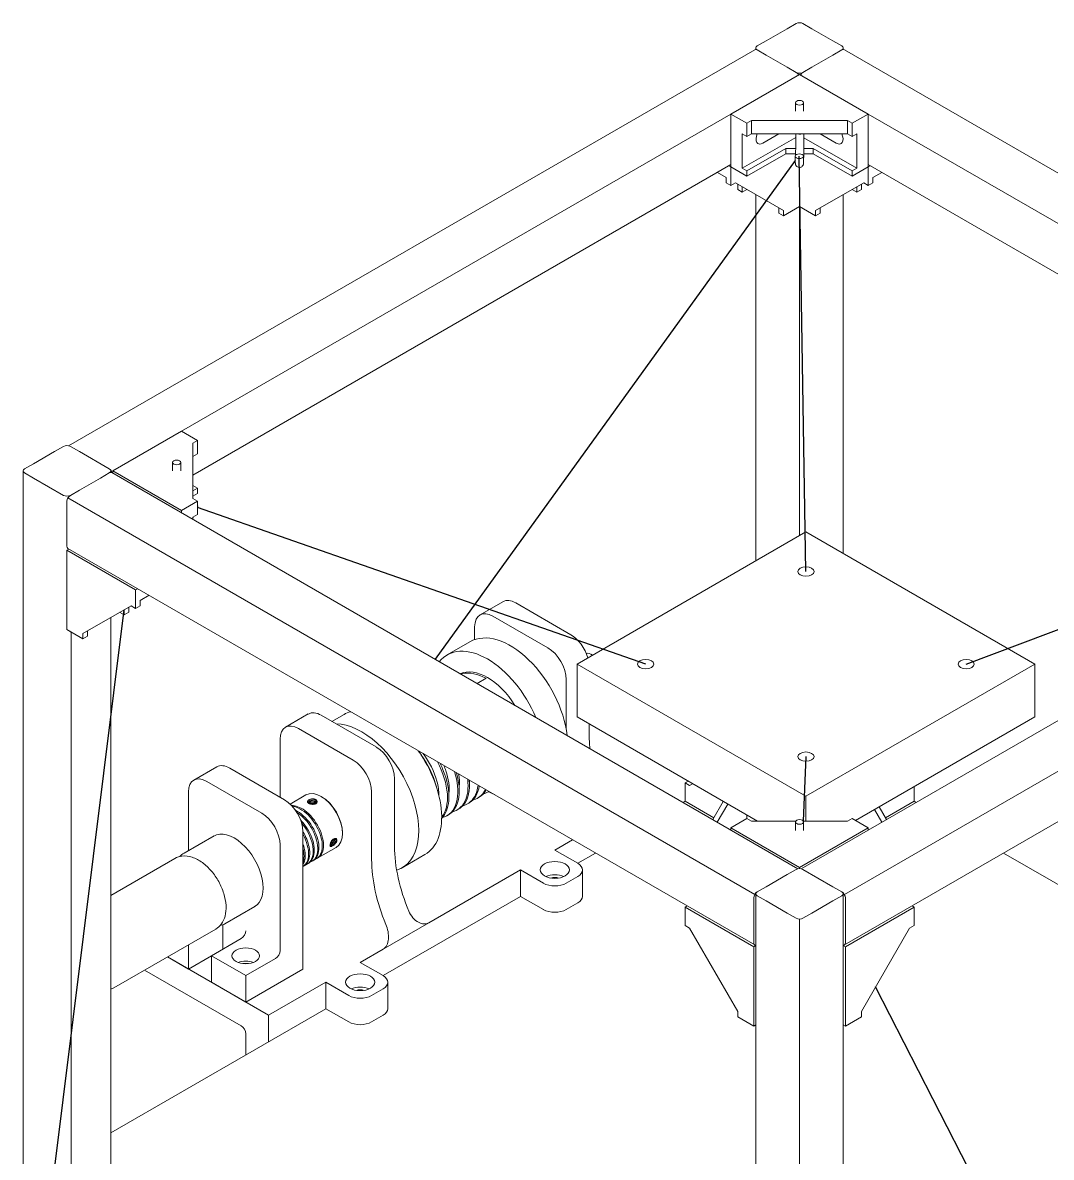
# Model space of a CAD drawing. Header units: inches. Extents: x 10.5 to 77.3, y 13 to 81.5.
# Drawn here: x 15.53 to 53.05, y 40.08 to 81.48 of the extents above; entities that cross this region are included whole.
import ezdxf

# ---------------------------------------------------------------- set-up
doc = ezdxf.new("R2010")
doc.units = ezdxf.units.IN
doc.header["$LTSCALE"] = 2
doc.header["$MEASUREMENT"] = 0
doc.layers.add('Cables', color=7, linetype='Continuous', lineweight=30)
doc.layers.add('Visible (ANSI)', color=7, linetype='Continuous', lineweight=5)

msp = doc.modelspace()

# ---------------------------------------------------------------- linework, layer by layer
at = {"layer": 'Cables'}
for p, q in [((44.098, 61.45), (43.857, 76.604)), ((43.71, 76.454), (30.568, 58.251)), ((38.252, 58.074), (21.908, 63.785)), ((49.944, 58.074), (65.997, 64.111)), ((15.885, 33.262), (19.228, 60.061)), ((44.098, 54.699), (44.003, 52.346)), ((57.278, 25.541), (46.639, 46.301))]:
    msp.add_line(p, q, dxfattribs=at)
at = {"layer": 'Visible (ANSI)'}
for p, q in [((42.648, 80.815), (43.413, 81.257)), ((43.74, 81.446), (43.413, 81.257)), ((44.318, 81.257), (43.99, 81.446)), ((44.318, 81.257), (45.083, 80.815)), ((42.648, 80.815), (42.32, 80.626)), ((45.41, 80.626), (45.083, 80.815)), ((42.232, 80.49), (17.202, 66.039)), ((42.268, 80.554), (42.268, 80.498)), ((42.32, 80.481), (42.648, 80.292)), ((42.32, 80.481), (42.648, 80.292)), ((45.083, 80.292), (45.41, 80.481)), ((45.083, 80.292), (45.41, 80.481)), ((45.462, 80.554), (45.462, 80.498)), ((45.499, 80.49), (70.528, 66.039)), ((43.413, 79.851), (42.648, 80.292)), ((45.083, 80.292), (44.318, 79.851)), ((43.865, 79.589), (41.36, 78.143)), ((43.413, 79.851), (43.74, 79.662)), ((43.413, 79.851), (43.74, 79.662)), ((43.865, 79.589), (46.371, 78.143)), ((43.99, 79.662), (44.318, 79.851)), ((43.99, 79.662), (44.318, 79.851)), ((43.718, 78.553), (43.718, 78.243)), ((44.013, 78.553), (44.013, 78.243)), ((21.316, 66.57), (41.36, 78.143)), ((41.36, 78.143), (41.36, 76.214)), ((41.36, 78.143), (41.944, 77.805)), ((41.944, 77.805), (42.111, 77.902)), ((42.111, 77.902), (42.111, 77.42)), ((42.111, 77.902), (45.619, 77.902)), ((45.619, 77.902), (45.619, 77.42)), ((45.619, 77.902), (45.786, 77.805)), ((46.371, 78.143), (45.786, 77.805)), ((46.371, 76.214), (46.371, 78.143)), ((46.371, 78.143), (66.415, 66.57)), ((41.777, 77.42), (41.777, 76.166)), ((41.944, 77.323), (41.777, 77.42)), ((41.944, 77.805), (41.944, 77.323)), ((42.111, 77.42), (41.944, 77.323)), ((45.619, 77.42), (42.111, 77.42)), ((43.114, 77.42), (42.529, 77.082)), ((45.201, 77.082), (44.617, 77.42)), ((45.786, 77.323), (45.619, 77.42)), ((45.786, 77.805), (45.786, 77.323)), ((45.953, 77.42), (45.786, 77.323)), ((45.953, 77.42), (45.953, 76.166)), ((41.777, 76.166), (43.726, 77.291)), ((44.021, 77.281), (45.953, 76.166)), ((41.944, 76.069), (43.364, 76.889)), ((43.364, 76.696), (41.944, 75.877)), ((43.364, 76.889), (43.724, 76.889)), ((43.364, 76.696), (43.364, 76.889)), ((43.722, 76.696), (43.364, 76.696)), ((44.366, 76.696), (44.017, 76.696)), ((44.019, 76.889), (44.366, 76.889)), ((44.366, 76.696), (44.366, 76.889)), ((44.366, 76.889), (45.786, 76.069)), ((45.786, 75.877), (44.366, 76.696)), ((41.36, 76.299), (21.733, 64.968)), ((41.36, 76.214), (41.286, 76.257)), ((41.36, 76.214), (41.36, 75.539)), ((41.36, 76.214), (41.944, 75.877)), ((41.777, 76.166), (41.944, 76.069)), ((43.865, 76.194), (43.865, 74.768)), ((43.865, 74.768), (43.865, 76.194)), ((46.371, 76.214), (45.786, 75.877)), ((45.786, 76.069), (45.953, 76.166)), ((46.371, 76.299), (65.997, 64.968)), ((46.444, 76.257), (46.371, 76.214)), ((46.371, 76.214), (46.371, 75.539)), ((40.869, 76.015), (41.193, 75.828)), ((41.193, 75.636), (41.193, 75.828)), ((41.944, 75.877), (41.944, 76.069)), ((45.786, 75.877), (45.786, 76.069)), ((46.862, 76.015), (46.538, 75.828)), ((46.538, 75.828), (46.538, 75.636)), ((41.36, 75.539), (41.193, 75.636)), ((41.36, 75.539), (41.527, 75.636)), ((41.527, 75.636), (43.281, 74.623)), ((41.61, 75.394), (41.61, 75.587)), ((41.61, 75.394), (41.777, 75.298)), ((41.777, 75.491), (41.777, 75.298)), ((41.777, 75.298), (41.944, 75.394)), ((44.45, 74.623), (46.204, 75.636)), ((45.786, 75.394), (45.953, 75.298)), ((45.953, 75.298), (45.953, 75.491)), ((46.12, 75.394), (45.953, 75.298)), ((46.12, 75.587), (46.12, 75.394)), ((46.204, 75.636), (46.371, 75.539)), ((46.371, 75.539), (46.538, 75.636)), ((42.268, 75.207), (42.268, 61.84)), ((45.462, 75.207), (45.462, 62.109)), ((43.114, 74.527), (43.114, 74.719)), ((43.281, 74.43), (43.114, 74.527)), ((43.865, 74.768), (43.281, 74.43)), ((43.281, 74.623), (43.281, 74.43)), ((43.865, 74.768), (44.45, 74.43)), ((43.865, 74.768), (43.865, 62.762)), ((44.45, 74.43), (44.45, 74.623)), ((44.45, 74.43), (44.617, 74.527)), ((44.617, 74.719), (44.617, 74.527)), ((18.81, 65.124), (21.316, 66.57)), ((21.316, 66.57), (21.9, 66.233)), ((21.733, 66.137), (21.9, 66.233)), ((21.9, 66.233), (21.9, 65.751)), ((15.922, 65.385), (16.687, 65.827)), ((17.015, 66.016), (16.687, 65.827)), ((17.593, 65.827), (17.265, 66.016)), ((17.593, 65.827), (17.265, 66.016)), ((18.685, 65.196), (17.593, 65.827)), ((21.733, 64.111), (21.733, 66.137)), ((20.995, 65.434), (20.995, 65.124)), ((21.29, 65.434), (21.29, 65.124)), ((21.9, 65.751), (21.733, 65.654)), ((15.543, 65.124), (15.543, 39.044)), ((15.922, 65.385), (15.595, 65.196)), ((15.595, 65.052), (15.922, 64.863)), ((18.358, 64.863), (18.685, 65.052)), ((18.358, 64.863), (18.685, 65.052)), ((18.737, 65.124), (18.737, 65.069)), ((18.774, 65.06), (43.803, 50.61)), ((18.81, 65.039), (18.81, 65.124)), ((18.81, 65.124), (21.316, 63.677)), ((68.957, 65.06), (43.927, 50.61)), ((15.922, 64.863), (17.015, 64.232)), ((17.593, 64.421), (18.358, 64.863)), ((21.9, 64.497), (21.733, 64.594)), ((17.265, 64.232), (17.593, 64.421)), ((17.265, 64.232), (17.593, 64.421)), ((21.733, 64.401), (21.9, 64.497)), ((21.9, 64.304), (21.733, 64.208)), ((21.9, 64.304), (21.9, 64.497)), ((17.14, 63.637), (17.14, 64.015)), ((42.232, 49.673), (17.177, 64.138)), ((21.316, 63.677), (21.9, 64.015)), ((21.9, 64.015), (21.733, 64.111)), ((21.9, 64.015), (21.9, 63.533)), ((70.554, 64.138), (45.499, 49.673)), ((17.14, 63.637), (17.14, 62.754)), ((21.316, 63.677), (21.316, 63.593)), ((21.9, 63.533), (21.733, 63.436)), ((21.733, 63.436), (21.733, 63.352)), ((17.14, 62.375), (17.14, 62.754)), ((44.098, 62.896), (35.747, 58.074)), ((44.098, 62.896), (52.45, 58.074)), ((17.213, 62.273), (17.14, 62.231)), ((17.14, 62.231), (19.645, 60.784)), ((17.14, 62.231), (17.14, 59.338)), ((17.177, 62.294), (42.232, 47.829)), ((70.554, 62.294), (45.499, 47.829)), ((19.719, 60.827), (19.645, 60.784)), ((19.645, 60.784), (19.645, 60.109)), ((19.812, 60.399), (20.136, 60.586)), ((17.725, 59.193), (19.478, 60.206)), ((19.228, 59.868), (19.228, 60.061)), ((19.395, 60.157), (19.395, 59.965)), ((19.478, 60.206), (19.645, 60.109)), ((19.645, 60.109), (19.812, 60.206)), ((19.812, 60.399), (19.812, 60.206)), ((33.044, 60.353), (32.209, 59.871)), ((35.521, 59.149), (33.517, 60.306)), ((18.737, 59.778), (18.737, 39.044)), ((19.061, 59.965), (19.228, 59.868)), ((19.395, 59.965), (19.228, 59.868)), ((32.681, 59.824), (34.686, 58.667)), ((17.14, 59.338), (17.725, 59)), ((17.14, 59.338), (17.299, 59.246)), ((17.299, 59.246), (17.299, 37.258)), ((17.892, 59.29), (17.892, 59.097)), ((32.013, 59.439), (32.013, 58.97)), ((17.725, 59), (17.725, 59.193)), ((17.725, 59), (17.892, 59.097)), ((31.84, 58.891), (31.005, 58.409)), ((35.747, 58.074), (35.747, 56.146)), ((44.098, 53.252), (35.747, 58.074)), ((52.45, 58.074), (44.098, 53.252)), ((52.45, 58.074), (52.45, 56.146)), ((32.429, 57.557), (32.106, 57.37)), ((35.354, 55.685), (35.354, 57.51)), ((25.945, 56.255), (25.11, 55.772)), ((28.422, 55.051), (26.418, 56.208)), ((27.247, 56.239), (26.806, 55.984)), ((35.747, 56.146), (42.327, 52.346)), ((36.189, 55.89), (36.189, 55.529)), ((45.911, 52.37), (52.45, 56.146)), ((25.583, 55.726), (27.587, 54.568)), ((24.914, 55.34), (24.914, 53.218)), ((22.605, 54.326), (21.769, 53.844)), ((25.081, 53.122), (23.077, 54.279)), ((29.09, 53.893), (29.09, 51.43)), ((21.574, 53.411), (21.574, 51.271)), ((24.246, 52.64), (22.242, 53.797)), ((28.255, 50.948), (28.255, 53.411)), ((32.535, 53.427), (32.506, 53.411)), ((39.689, 53.744), (39.797, 53.807)), ((39.856, 53.648), (39.689, 53.744)), ((39.689, 53.069), (39.689, 53.744)), ((39.964, 53.71), (39.856, 53.648)), ((48.041, 53.069), (48.041, 53.6)), ((25.282, 52.97), (25.858, 53.303)), ((26.427, 53.238), (26.41, 53.248)), ((31.806, 53.007), (31.754, 52.977)), ((32.182, 53.224), (32.13, 53.194)), ((39.689, 53.069), (39.616, 53.027)), ((40.733, 52.467), (39.689, 53.069)), ((40.697, 52.403), (41.08, 53.066)), ((44.098, 52.346), (44.098, 53.252)), ((46.997, 52.467), (48.041, 53.069)), ((48.114, 53.027), (48.041, 53.069)), ((31.055, 52.573), (31.003, 52.543)), ((31.431, 52.79), (31.378, 52.76)), ((41.247, 52.97), (40.864, 52.307)), ((46.867, 52.307), (46.6, 52.768)), ((46.767, 52.865), (47.034, 52.403)), ((41.36, 52.105), (41.944, 52.443)), ((41.944, 52.567), (41.944, 52.443)), ((42.111, 52.346), (41.944, 52.443)), ((43.727, 52.346), (42.111, 52.346)), ((43.718, 52.316), (43.718, 52.005)), ((45.619, 52.346), (44.003, 52.346)), ((44.013, 52.316), (44.013, 52.005)), ((45.786, 52.443), (45.619, 52.346)), ((46.371, 52.105), (45.786, 52.443)), ((22.506, 51.809), (21.415, 51.179)), ((25.75, 46.95), (25.75, 51.965)), ((27.191, 51.915), (27.191, 51.895)), ((41.36, 52.02), (41.36, 52.105)), ((43.865, 50.658), (41.36, 52.105)), ((43.865, 50.658), (46.371, 52.105)), ((46.371, 52.105), (46.371, 52.02)), ((24.914, 47.625), (24.914, 51.482)), ((26.29, 51.002), (26.963, 51.39)), ((34.936, 51.29), (35.587, 51.665)), ((21.081, 50.986), (18.737, 49.633)), ((26.123, 50.905), (26.249, 50.978)), ((30.2, 51.124), (29.365, 50.642)), ((35.772, 50.807), (34.936, 51.29)), ((36.422, 51.183), (35.772, 50.807)), ((59.156, 46.652), (51.308, 51.183)), ((25.789, 50.712), (25.914, 50.785)), ((25.956, 50.809), (26.081, 50.881)), ((30.343, 48.638), (33.684, 50.566)), ((33.684, 50.566), (34.519, 50.084)), ((33.684, 49.602), (33.684, 50.566)), ((35.945, 50.566), (35.945, 49.602)), ((43.74, 50.586), (43.413, 50.397)), ((43.74, 50.586), (43.413, 50.397)), ((43.865, 50.616), (43.865, 50.658)), ((44.318, 50.397), (43.99, 50.586)), ((45.083, 49.955), (43.99, 50.586)), ((35.354, 50.084), (35.772, 50.325)), ((42.648, 49.955), (43.413, 50.397)), ((42.268, 49.694), (42.268, 20.721)), ((42.648, 49.955), (42.32, 49.766)), ((42.648, 49.955), (42.32, 49.766)), ((45.41, 49.766), (45.083, 49.955)), ((45.41, 49.766), (45.083, 49.955)), ((45.462, 49.694), (45.462, 20.721)), ((33.684, 49.602), (28.673, 46.709)), ((34.519, 49.12), (33.684, 49.602)), ((35.772, 49.361), (35.354, 49.12)), ((42.195, 49.549), (42.195, 48.288)), ((42.32, 49.622), (42.648, 49.433)), ((42.648, 49.433), (43.413, 48.991)), ((44.318, 48.991), (45.083, 49.433)), ((45.083, 49.433), (45.41, 49.622)), ((45.536, 48.288), (45.536, 49.549)), ((23.993, 49.234), (22.902, 48.604)), ((39.689, 49.212), (39.763, 49.254)), ((39.689, 49.212), (39.689, 48.537)), ((42.195, 47.765), (39.689, 49.212)), ((43.413, 48.991), (43.74, 48.802)), ((43.99, 48.802), (44.318, 48.991)), ((45.536, 47.765), (48.041, 49.212)), ((47.968, 49.254), (48.041, 49.212)), ((48.041, 49.212), (48.041, 48.537)), ((22.827, 48.566), (22.827, 47.673)), ((28.673, 47.673), (30.343, 48.638)), ((39.689, 48.537), (39.856, 48.44)), ((39.856, 48.44), (41.61, 45.403)), ((43.865, 19.799), (43.865, 48.772)), ((46.12, 45.403), (47.874, 48.44)), ((47.874, 48.44), (48.041, 48.537)), ((22.568, 48.411), (18.851, 46.265)), ((23.495, 48.059), (22.409, 47.432)), ((42.195, 48.288), (42.195, 47.91)), ((45.536, 47.91), (45.536, 48.288)), ((21.574, 46.95), (21.574, 47.837)), ((27.838, 47.191), (28.673, 47.673)), ((42.268, 47.808), (42.195, 47.765)), ((42.195, 47.765), (42.195, 44.872)), ((45.462, 47.808), (45.536, 47.765)), ((45.536, 47.765), (45.536, 44.872)), ((20.806, 47.393), (24.497, 45.262)), ((20.806, 47.393), (21.574, 46.95)), ((22.409, 47.432), (21.574, 46.95)), ((23.662, 46.709), (22.409, 47.432)), ((22.409, 47.432), (22.409, 46.468)), ((24.747, 47.336), (23.662, 46.709)), ((28.673, 46.709), (27.838, 47.191)), ((19.971, 46.911), (23.495, 44.877)), ((25.75, 46.95), (23.662, 45.745)), ((22.409, 46.468), (23.662, 45.745)), ((23.662, 45.745), (23.662, 46.709)), ((24.497, 45.262), (26.585, 46.468)), ((26.585, 46.468), (27.42, 45.986)), ((26.585, 45.503), (26.585, 46.468)), ((28.846, 46.468), (28.846, 45.503)), ((28.255, 45.986), (28.673, 46.227)), ((26.585, 45.503), (18.737, 40.972)), ((24.497, 44.298), (24.497, 45.262)), ((27.42, 45.021), (26.585, 45.503)), ((28.673, 45.262), (28.255, 45.021)), ((41.61, 45.403), (41.61, 45.21)), ((42.195, 44.872), (41.61, 45.21)), ((45.536, 44.872), (46.12, 45.21)), ((46.12, 45.21), (46.12, 45.403)), ((42.268, 44.915), (42.195, 44.872)), ((45.536, 44.872), (45.462, 44.915)), ((23.662, 44.587), (23.662, 43.816))]:
    msp.add_line(p, q, dxfattribs=at)
for centre, major_axis, ratio, start_param, end_param in [((43.865, 81.374), (0.177, 0), 0.57735, 0.785398, 2.356194), ((42.32, 80.337), (-0.089, 0.153), 0.57735, 5.497787, 6.283185), ((42.445, 80.554), (-0.177, 0), 0.57735, 5.497787, 7.068583), ((45.285, 80.554), (0.177, 0), 0.57735, 5.497787, 7.068583), ((45.41, 80.337), (0.089, 0.153), 0.57735, 0, 0.785398), ((43.865, 79.734), (-0.177, 0), 0.57735, 0.785398, 2.356194), ((43.74, 79.517), (-0.089, 0.153), 0.57735, 4.712389, 5.497787), ((43.99, 79.517), (-0.089, -0.153), 0.57735, 3.926991, 4.712389), ((42.529, 77.371), (-0.177, -0.307), 0.57735, 4.884511, 7.068583), ((45.201, 77.371), (0.177, -0.307), 0.57735, 5.497787, 7.68186), ((17.14, 65.944), (0.177, 0), 0.57735, 0.785398, 2.356194), ((15.72, 65.124), (-0.177, 0), 0.57735, 5.497787, 7.068583), ((18.56, 65.124), (0.177, 0), 0.57735, 5.497787, 7.068583), ((18.685, 65.052), (0.089, -0.153), 0.57735, 1.212477, 2.356194), ((18.685, 64.907), (0.089, 0.153), 0.57735, 0, 0.785398), ((17.14, 64.304), (-0.177, 0), 0.57735, 0.785398, 2.356194), ((17.265, 64.087), (-0.089, -0.153), 0.57735, 3.926991, 5.497787), ((21.763, 63.838), (0.148, 0), 0.57735, 5.911609, 6.654762), ((17.265, 62.448), (-0.089, -0.153), 0.57735, 5.497787, 6.283185), ((32.681, 59.053), (-0.472, 0.818), 0.57735, 5.497787, 7.068583), ((33.517, 59.535), (-0.472, 0.818), 0.57735, 5.497787, 6.283185), ((33.317, 56.334), (-1.476, 2.557), 0.57735, 4.064403, 6.283185), ((35.521, 58.378), (-0.472, 0.818), 0.57735, 4.303749, 5.497787), ((32.482, 55.851), (-1.476, 2.557), 0.57735, 4.493845, 6.50173), ((34.686, 57.896), (0.472, -0.818), 0.57735, 0.785398, 2.356194), ((36.274, 58.041), (-0.236, 0.409), 0.57735, 5.380483, 6.102765), ((32.482, 55.851), (-1.063, 1.841), 0.57735, 4.768735, 6.226839), ((26.418, 55.436), (-0.472, 0.818), 0.57735, 5.497787, 6.283185), ((28.723, 53.682), (-1.476, 2.557), 0.57735, 6.129063, 6.283185), ((25.583, 54.954), (-0.472, 0.818), 0.57735, 5.497787, 7.068583), ((27.888, 53.199), (1.476, -2.557), 0.57735, 6.157811, 9.100131), ((39.53, 53.6), (-2.362, 4.091), 0.57735, 0.785398, 0.921467), ((28.422, 54.279), (-0.472, 0.818), 0.57735, 3.926991, 5.497787), ((28.723, 53.682), (1.476, -2.557), 0.57735, 0, 1.724918), ((23.077, 53.508), (-0.472, 0.818), 0.57735, 5.497787, 6.283185), ((27.587, 53.797), (0.472, -0.818), 0.57735, 0.785398, 2.356194), ((22.242, 53.025), (-0.472, 0.818), 0.57735, 5.497787, 7.068583), ((26.41, 52.346), (-0.552, 0.956), 0.57735, 3.141593, 6.283185), ((32.482, 55.851), (1.476, -2.557), 0.57735, 5.516191, 5.618483), ((25.081, 52.35), (-0.472, 0.818), 0.57735, 3.926991, 5.497787), ((26.093, 53.05), (0.177, 0), 0.57735, 0.039981, 3.096772), ((26.093, 53.05), (0.133, 0), 0.57735, 5.446564, 5.552726), ((26.427, 52.356), (-0.54, 0.936), 0.57735, 3.926991, 5.497787), ((24.246, 51.868), (0.472, -0.818), 0.57735, 0.785398, 2.356194), ((23.244, 50.518), (-0.744, 1.288), 0.57735, 3.133959, 6.290819), ((26.85, 51.572), (-0.109, -0.14), 0.468323, 0.066946, 3.084001), ((26.85, 51.572), (0.082, 0.105), 0.468323, 5.519844, 5.626006), ((32.431, 49.501), (-2.362, 4.091), 0.57735, 0.785398, 1.351609), ((31.596, 49.019), (2.362, -4.091), 0.57735, 3.926991, 4.493201), ((35.354, 50.566), (0.591, 0), 0.57735, 5.497787, 7.068583), ((43.865, 50.514), (0.177, 0), 0.57735, 0.785398, 2.356194), ((34.936, 50.084), (0.531, 0), 0.57735, 0.903785, 2.237807), ((34.936, 50.084), (-0.354, 0), 0.57735, 4.29302, 5.131757), ((34.936, 50.325), (-0.591, 0), 0.57735, 0.785398, 2.356194), ((42.32, 49.622), (0.089, 0.153), 0.57735, 0.785398, 2.356194), ((42.445, 49.694), (-0.177, 0), 0.57735, 5.497787, 7.068583), ((45.285, 49.694), (0.177, 0), 0.57735, 5.497787, 7.068583), ((45.41, 49.622), (0.089, -0.153), 0.57735, 0.785398, 2.356194), ((35.354, 49.602), (0.591, 0), 0.57735, 5.497787, 6.283185), ((34.936, 49.361), (0.591, 0), 0.57735, 3.926991, 5.497787), ((43.865, 48.874), (-0.177, 0), 0.57735, 0.785398, 2.356194), ((23.495, 48.252), (-0.118, -0.205), 0.57735, 0.785398, 2.356194), ((24.747, 47.529), (0.118, 0.205), 0.57735, 3.926991, 5.497787), ((42.32, 47.982), (-0.089, -0.153), 0.57735, 5.497787, 6.641505), ((45.41, 47.982), (0.089, -0.153), 0.57735, 5.924866, 7.068583), ((23.662, 46.95), (0.502, 0), 0.57735, 0.982505, 2.159087), ((23.662, 46.95), (0.354, 0), 0.57735, 1.305086, 1.836507), ((28.255, 46.468), (0.591, 0), 0.57735, 5.497787, 7.068583), ((27.838, 46.227), (-0.591, 0), 0.57735, 0.785398, 2.356194), ((27.838, 45.986), (0.531, 0), 0.57735, 0.903785, 2.237807), ((27.838, 45.986), (-0.354, 0), 0.57735, 4.29302, 5.131757), ((28.255, 45.503), (0.591, 0), 0.57735, 5.497787, 6.283185), ((23.495, 44.684), (-0.118, 0.205), 0.57735, 3.926991, 5.497787), ((27.838, 45.262), (0.591, 0), 0.57735, 3.926991, 5.497787)]:
    msp.add_ellipse(centre, major_axis=major_axis, ratio=ratio, start_param=start_param, end_param=end_param, dxfattribs=at)
for centre, major_axis in [((43.865, 78.553), (-0.148, 0)), ((43.857, 76.604), (0.148, 0)), ((21.143, 65.434), (-0.148, 0)), ((44.098, 61.45), (-0.295, 0)), ((38.252, 58.074), (-0.295, 0)), ((49.944, 58.074), (-0.295, 0)), ((44.098, 54.699), (-0.295, 0)), ((43.865, 52.316), (0.148, 0)), ((34.936, 50.566), (-0.531, 0)), ((23.662, 47.432), (-0.502, 0)), ((27.838, 46.468), (-0.531, 0))]:
    msp.add_ellipse(centre, major_axis=major_axis, ratio=0.57735, dxfattribs=at)
for points, knots in [([(44.021, 77.42), (44.021, 77.401), (44.021, 77.381), (44.021, 77.308), (44.021, 77.249), (44.021, 77.125), (44.02, 77.058), (44.019, 76.926), (44.019, 76.858), (44.017, 76.73), (44.017, 76.669), (44.015, 76.559), (44.014, 76.509), (44.012, 76.427), (44.011, 76.394), (44.01, 76.358), (44.009, 76.349), (44.009, 76.337), (44.008, 76.334), (44.008, 76.326), (44.007, 76.323), (44.006, 76.314), (44.005, 76.31), (44.003, 76.301), (44.001, 76.296), (43.997, 76.286), (43.995, 76.281), (43.988, 76.268), (43.983, 76.259), (43.969, 76.24), (43.958, 76.231), (43.935, 76.213), (43.921, 76.206), (43.891, 76.197), (43.875, 76.194), (43.844, 76.194), (43.828, 76.197), (43.798, 76.207), (43.784, 76.215), (43.759, 76.234), (43.748, 76.245), (43.735, 76.264), (43.731, 76.271), (43.725, 76.283), (43.722, 76.29), (43.719, 76.3), (43.718, 76.304), (43.715, 76.313), (43.715, 76.317), (43.714, 76.323), (43.713, 76.326), (43.713, 76.332), (43.712, 76.334), (43.712, 76.344), (43.711, 76.351), (43.71, 76.384), (43.71, 76.424), (43.709, 76.513), (43.709, 76.556), (43.709, 76.604)], [0.818671, 0.818671, 0.818671, 0.818671, 0.887904, 0.887904, 1.058448, 1.058448, 1.227114, 1.227114, 1.395343, 1.395343, 1.563531, 1.563531, 1.732008, 1.732008, 1.901624, 1.901624, 1.989606, 1.989606, 2.022544, 2.022544, 2.047381, 2.047381, 2.062308, 2.062308, 2.077017, 2.077017, 2.091623, 2.091623, 2.116895, 2.116895, 2.152027, 2.152027, 2.191464, 2.191464, 2.231369, 2.231369, 2.271299, 2.271299, 2.311228, 2.311228, 2.351122, 2.351122, 2.370468, 2.370468, 2.387934, 2.387934, 2.400226, 2.400226, 2.416344, 2.416344, 2.430965, 2.430965, 2.455335, 2.455335, 2.525434, 2.525434, 2.739237, 2.739237, 2.886712, 2.886712, 2.886712, 2.886712]), ([(43.721, 76.637), (43.721, 76.664), (43.722, 76.692), (43.723, 76.78), (43.723, 76.845), (43.725, 76.975), (43.725, 77.042), (43.726, 77.17), (43.726, 77.232), (43.726, 77.336), (43.726, 77.381), (43.726, 77.42)], [1.3236108, 1.3236108, 1.3236108, 1.3236108, 1.402539, 1.402539, 1.5683746, 1.5683746, 1.7346935, 1.7346935, 1.9010862, 1.9010862, 2.0465738, 2.0465738, 2.0465738, 2.0465738]), ([(43.925, 77.42), (43.92, 77.417), (43.914, 77.415), (43.894, 77.409), (43.878, 77.407), (43.847, 77.408), (43.831, 77.412), (43.814, 77.418), (43.812, 77.419), (43.81, 77.42)], [0.18471424, 0.18471424, 0.18471424, 0.18471424, 0.19899685, 0.19899685, 0.23886225, 0.23886225, 0.27873281, 0.27873281, 0.28470316, 0.28470316, 0.28470316, 0.28470316]), ([(44.004, 76.604), (44.004, 76.55), (44.005, 76.501), (44.005, 76.425), (44.006, 76.395), (44.006, 76.367), (44.007, 76.361), (44.007, 76.359), (44.007, 76.358), (44.007, 76.358)], [0, 0, 0, 0, 0.1686263, 0.1686263, 0.3333487, 0.3333487, 0.4107886, 0.4107886, 0.4247655, 0.4247655, 0.4247655, 0.4247655]), ([(31.501, 57.712), (31.524, 57.719), (31.547, 57.724), (31.571, 57.729), (31.825, 57.779), (32.127, 57.718), (32.429, 57.557)], [55.9148496, 55.9148496, 55.9148496, 55.9148496, 55.968428, 55.968428, 55.968428, 56.5486678, 56.5486678, 56.5486678, 56.5486678]), ([(30.618, 53.6), (30.541, 53.895), (30.412, 54.203), (30.24, 54.489), (30.186, 54.58), (30.127, 54.668), (30.066, 54.753)], [-7.5680385, -7.5680385, -7.5680385, -7.5680385, -7.0962277, -7.0962277, -7.0962277, -6.9476555, -6.9476555, -6.9476555, -6.9476555]), ([(30.132, 54.814), (30.368, 54.507), (30.547, 54.145), (30.638, 53.803), (30.685, 53.624), (30.707, 53.451), (30.705, 53.293)], [6.911761, 6.911761, 6.911761, 6.911761, 7.569998, 7.569998, 7.569998, 7.915977, 7.915977, 7.915977, 7.915977]), ([(30.656, 54.512), (30.864, 54.12), (30.992, 53.703), (31.017, 53.338), (31.041, 52.983), (30.967, 52.68), (30.811, 52.485)], [7.185144, 7.185144, 7.185144, 7.185144, 7.815117, 7.815117, 7.815117, 8.430854, 8.430854, 8.430854, 8.430854]), ([(30.811, 52.458), (30.953, 52.6), (31.044, 52.818), (31.067, 53.085), (31.097, 53.425), (31.019, 53.843), (30.845, 54.255), (30.817, 54.322), (30.786, 54.39), (30.752, 54.456)], [-14.779342, -14.779342, -14.779342, -14.779342, -14.269225, -14.269225, -14.269225, -13.620441, -13.620441, -13.620441, -13.514129, -13.514129, -13.514129, -13.514129]), ([(30.89, 54.377), (30.918, 54.313), (30.942, 54.249), (30.964, 54.186), (31.066, 53.883), (31.102, 53.589), (31.07, 53.348)], [13.6271043, 13.6271043, 13.6271043, 13.6271043, 13.7478435, 13.7478435, 13.7478435, 14.322668, 14.322668, 14.322668, 14.322668]), ([(31.274, 54.155), (31.388, 53.791), (31.424, 53.437), (31.375, 53.152), (31.319, 52.827), (31.154, 52.593), (30.914, 52.5), (30.886, 52.489), (30.857, 52.48), (30.827, 52.473)], [13.771008, 13.771008, 13.771008, 13.771008, 14.347653, 14.347653, 14.347653, 15.007044, 15.007044, 15.007044, 15.084598, 15.084598, 15.084598, 15.084598]), ([(31.054, 52.573), (31.198, 52.657), (31.309, 52.796), (31.375, 52.981), (31.476, 53.262), (31.473, 53.646), (31.365, 54.055), (31.359, 54.074), (31.354, 54.093), (31.349, 54.112)], [-21.20575, -21.20575, -21.20575, -21.20575, -20.775791, -20.775791, -20.775791, -20.123389, -20.123389, -20.123389, -20.092776, -20.092776, -20.092776, -20.092776]), ([(31.759, 53.876), (31.796, 53.55), (31.757, 53.261), (31.648, 53.05), (31.549, 52.861), (31.394, 52.737), (31.202, 52.691)], [20.322856, 20.322856, 20.322856, 20.322856, 20.872182, 20.872182, 20.872182, 21.367783, 21.367783, 21.367783, 21.367783]), ([(31.427, 54.067), (31.456, 53.903), (31.465, 53.748), (31.451, 53.609), (31.45, 53.594), (31.448, 53.579), (31.446, 53.565)], [20.2473523, 20.2473523, 20.2473523, 20.2473523, 20.5712522, 20.5712522, 20.5712522, 20.6058533, 20.6058533, 20.6058533, 20.6058533]), ([(31.43, 52.79), (31.503, 52.832), (31.567, 52.888), (31.621, 52.957), (31.779, 53.159), (31.849, 53.474), (31.817, 53.841)], [-27.4889357, -27.4889357, -27.4889357, -27.4889357, -27.2725385, -27.2725385, -27.2725385, -26.6423496, -26.6423496, -26.6423496, -26.6423496]), ([(32.137, 53.657), (32.105, 53.4), (32.011, 53.19), (31.865, 53.057), (31.783, 52.984), (31.686, 52.934), (31.578, 52.908)], [26.8673235, 26.8673235, 26.8673235, 26.8673235, 27.3712593, 27.3712593, 27.3712593, 27.6509682, 27.6509682, 27.6509682, 27.6509682]), ([(31.806, 53.007), (31.808, 53.008), (31.81, 53.009), (31.812, 53.01), (32.005, 53.124), (32.135, 53.344), (32.182, 53.631)], [-33.772121, -33.772121, -33.772121, -33.772121, -33.7663406, -33.7663406, -33.7663406, -33.1873325, -33.1873325, -33.1873325, -33.1873325]), ([(32.407, 53.501), (32.324, 53.334), (32.199, 53.213), (32.043, 53.152), (32.015, 53.141), (31.985, 53.132), (31.954, 53.124)], [33.4245336, 33.4245336, 33.4245336, 33.4245336, 33.8550624, 33.8550624, 33.8550624, 33.9341535, 33.9341535, 33.9341535, 33.9341535]), ([(26.218, 52.981), (26.203, 52.972), (26.183, 52.964), (26.139, 52.956), (26.115, 52.955), (26.071, 52.958), (26.047, 52.962), (26.003, 52.975), (25.984, 52.983), (25.952, 53.001), (25.938, 53.012), (25.92, 53.035), (25.916, 53.047), (25.916, 53.07), (25.92, 53.082), (25.938, 53.105), (25.952, 53.116), (25.984, 53.134), (26.003, 53.143), (26.047, 53.156), (26.071, 53.16), (26.115, 53.163), (26.139, 53.162), (26.183, 53.153), (26.203, 53.146), (26.234, 53.128), (26.248, 53.116), (26.266, 53.088), (26.27, 53.073), (26.27, 53.045), (26.266, 53.029), (26.248, 53.002), (26.234, 52.99), (26.218, 52.981)], [0, 0, 0, 0, 0.0566089, 0.0566089, 0.1132178, 0.1132178, 0.1698253, 0.1698253, 0.2264329, 0.2264329, 0.2830405, 0.2830405, 0.3396481, 0.3396481, 0.396257, 0.396257, 0.4528658, 0.4528658, 0.5094747, 0.5094747, 0.5660836, 0.5660836, 0.6226912, 0.6226912, 0.6792988, 0.6792988, 0.7359063, 0.7359063, 0.7925139, 0.7925139, 0.8491228, 0.8491228, 0.9057317, 0.9057317, 0.9057317, 0.9057317]), ([(26.128, 52.974), (26.112, 52.97), (26.094, 52.968), (26.057, 52.968), (26.038, 52.97), (26.002, 52.979), (25.985, 52.985), (25.956, 53.001), (25.944, 53.011), (25.93, 53.031), (25.926, 53.039), (25.922, 53.058), (25.922, 53.067), (25.925, 53.076)], [0, 0, 0, 0, 0.0458094, 0.0458094, 0.0938767, 0.0938767, 0.1442015, 0.1442015, 0.1967828, 0.1967828, 0.2362493, 0.2362493, 0.2768822, 0.2768822, 0.2768822, 0.2768822]), ([(25.925, 53.076), (25.926, 53.081), (25.929, 53.088), (25.944, 53.106), (25.955, 53.115), (25.968, 53.122)], [0, 0, 0, 0, 0.02164219, 0.02164219, 0.04534558, 0.04534558, 0.04534558, 0.04534558]), ([(26.222, 53.027), (26.214, 53.048), (26.195, 53.067), (26.168, 53.08), (26.119, 53.102), (26.047, 53.103), (26.004, 53.083), (25.974, 53.07), (25.959, 53.049), (25.961, 53.029)], [-5.270243, -5.270243, -5.270243, -5.270243, -4.523285, -4.523285, -4.523285, -3.191513, -3.191513, -3.191513, -2.302054, -2.302054, -2.302054, -2.302054]), ([(25.96, 53.032), (25.96, 53.037), (25.961, 53.043), (25.963, 53.048), (25.977, 53.077), (26.033, 53.1), (26.091, 53.097), (26.15, 53.094), (26.207, 53.066), (26.222, 53.03), (26.222, 53.029), (26.223, 53.028), (26.223, 53.027)], [8.645262, 8.645262, 8.645262, 8.645262, 8.87597, 8.87597, 8.87597, 10.197727, 10.197727, 10.197727, 11.518126, 11.518126, 11.518126, 11.546896, 11.546896, 11.546896, 11.546896]), ([(26.223, 53.027), (26.221, 53.031), (26.219, 53.036), (26.21, 53.048), (26.202, 53.056), (26.183, 53.07), (26.171, 53.076), (26.147, 53.086), (26.133, 53.089), (26.106, 53.094), (26.091, 53.095), (26.063, 53.095), (26.049, 53.093), (26.023, 53.088), (26.011, 53.084), (25.991, 53.075), (25.982, 53.069), (25.969, 53.057), (25.964, 53.051), (25.961, 53.041), (25.96, 53.038), (25.96, 53.035)], [0.0199809, 0.0199809, 0.0199809, 0.0199809, 0.0392254, 0.0392254, 0.0767034, 0.0767034, 0.112668, 0.112668, 0.1485519, 0.1485519, 0.184644, 0.184644, 0.2208501, 0.2208501, 0.2570065, 0.2570065, 0.2929321, 0.2929321, 0.328622, 0.328622, 0.3444553, 0.3444553, 0.3444553, 0.3444553]), ([(25.96, 53.029), (25.961, 53.021), (25.964, 53.013), (25.976, 53), (25.984, 52.993), (26.004, 52.983), (26.015, 52.979), (26.04, 52.972), (26.053, 52.97), (26.081, 52.969), (26.096, 52.969), (26.118, 52.972), (26.127, 52.974), (26.135, 52.976)], [0, 0, 0, 0, 0.0413602, 0.0413602, 0.0795418, 0.0795418, 0.1152412, 0.1152412, 0.1511005, 0.1511005, 0.1872221, 0.1872221, 0.2094774, 0.2094774, 0.2094774, 0.2094774]), ([(25.968, 53.122), (25.98, 53.13), (25.995, 53.136), (26.026, 53.145), (26.039, 53.146), (26.048, 53.147)], [0, 0, 0, 0, 0.0459128, 0.0459128, 0.08784143, 0.08784143, 0.08784143, 0.08784143]), ([(26.204, 53.007), (26.202, 53.009), (26.2, 53.011), (26.198, 53.012), (26.163, 53.042), (26.095, 53.056), (26.042, 53.046), (26.008, 53.04), (25.982, 53.026), (25.969, 53.008)], [-11.193919, -11.193919, -11.193919, -11.193919, -11.119048, -11.119048, -11.119048, -9.813363, -9.813363, -9.813363, -9.002324, -9.002324, -9.002324, -9.002324]), ([(25.969, 53.008), (25.972, 53.012), (25.975, 53.016), (25.979, 53.019), (26.01, 53.045), (26.076, 53.056), (26.132, 53.043), (26.161, 53.036), (26.186, 53.023), (26.203, 53.007)], [15.291983, 15.291983, 15.291983, 15.291983, 15.471508, 15.471508, 15.471508, 16.786805, 16.786805, 16.786805, 17.470931, 17.470931, 17.470931, 17.470931]), ([(26.203, 53.006), (26.2, 53.009), (26.196, 53.012), (26.183, 53.022), (26.171, 53.028), (26.147, 53.037), (26.133, 53.041), (26.106, 53.046), (26.091, 53.047), (26.063, 53.047), (26.049, 53.045), (26.023, 53.04), (26.011, 53.036), (25.991, 53.027), (25.982, 53.021), (25.973, 53.013), (25.971, 53.01), (25.969, 53.008)], [0.0617893, 0.0617893, 0.0617893, 0.0617893, 0.0767034, 0.0767034, 0.112668, 0.112668, 0.1485519, 0.1485519, 0.184644, 0.184644, 0.2208501, 0.2208501, 0.2570065, 0.2570065, 0.2929321, 0.2929321, 0.3062339, 0.3062339, 0.3062339, 0.3062339]), ([(26.001, 52.985), (26.002, 52.985), (26.002, 52.985), (26.003, 52.986), (26.046, 53.005), (26.114, 53.005), (26.163, 52.984)], [22.014524, 22.014524, 22.014524, 22.014524, 22.036361, 22.036361, 22.036361, 23.329328, 23.329328, 23.329328, 23.329328]), ([(26.164, 52.984), (26.138, 52.995), (26.108, 53.001), (26.079, 53.001), (26.049, 53.001), (26.022, 52.995), (26.001, 52.985)], [-17.055037, -17.055037, -17.055037, -17.055037, -16.386627, -16.386627, -16.386627, -15.722301, -15.722301, -15.722301, -15.722301]), ([(26.161, 52.984), (26.16, 52.984), (26.16, 52.984), (26.147, 52.989), (26.133, 52.993), (26.106, 52.997), (26.091, 52.999), (26.063, 52.998), (26.049, 52.997), (26.024, 52.992), (26.013, 52.988), (26.003, 52.984)], [0.1109703, 0.1109703, 0.1109703, 0.1109703, 0.112668, 0.112668, 0.1485519, 0.1485519, 0.184644, 0.184644, 0.2208501, 0.2208501, 0.2549013, 0.2549013, 0.2549013, 0.2549013]), ([(26.048, 53.147), (26.069, 53.149), (26.092, 53.149), (26.134, 53.143), (26.153, 53.138), (26.187, 53.124), (26.201, 53.116), (26.223, 53.096), (26.23, 53.086), (26.235, 53.067), (26.236, 53.059), (26.233, 53.044), (26.23, 53.037), (26.225, 53.03)], [0, 0, 0, 0, 0.0561953, 0.0561953, 0.1101254, 0.1101254, 0.1617897, 0.1617897, 0.2111876, 0.2111876, 0.245334, 0.245334, 0.2783258, 0.2783258, 0.2783258, 0.2783258]), ([(26.182, 52.993), (26.174, 52.989), (26.165, 52.985), (26.144, 52.978), (26.135, 52.976), (26.128, 52.974)], [0.00565454, 0.00565454, 0.00565454, 0.00565454, 0.03475684, 0.03475684, 0.06576655, 0.06576655, 0.06576655, 0.06576655]), ([(26.225, 53.03), (26.222, 53.026), (26.218, 53.021), (26.207, 53.009), (26.2, 53.004), (26.192, 52.999)], [0, 0, 0, 0, 0.01800368, 0.01800368, 0.03490365, 0.03490365, 0.03490365, 0.03490365]), ([(25.33, 52.923), (25.48, 52.92), (25.65, 52.855), (25.813, 52.736), (26.016, 52.588), (26.205, 52.357), (26.33, 52.107), (26.454, 51.858), (26.514, 51.593), (26.495, 51.384), (26.478, 51.194), (26.395, 51.052), (26.269, 50.99)], [26.262098, 26.262098, 26.262098, 26.262098, 26.874573, 26.874573, 26.874573, 27.640429, 27.640429, 27.640429, 28.404514, 28.404514, 28.404514, 29.099469, 29.099469, 29.099469, 29.099469]), ([(26.248, 50.978), (26.293, 51.004), (26.331, 51.039), (26.362, 51.084), (26.457, 51.219), (26.482, 51.44), (26.429, 51.686), (26.377, 51.932), (26.248, 52.2), (26.074, 52.418), (25.9, 52.635), (25.684, 52.799), (25.482, 52.865), (25.44, 52.879), (25.398, 52.888), (25.357, 52.894)], [-29.059732, -29.059732, -29.059732, -29.059732, -28.807346, -28.807346, -28.807346, -28.042965, -28.042965, -28.042965, -27.278788, -27.278788, -27.278788, -26.51481, -26.51481, -26.51481, -26.354327, -26.354327, -26.354327, -26.354327]), ([(25.478, 52.742), (25.574, 52.695), (25.671, 52.628), (25.762, 52.545), (25.959, 52.366), (26.13, 52.115), (26.229, 51.861), (26.329, 51.607), (26.357, 51.353), (26.307, 51.168), (26.272, 51.038), (26.2, 50.943), (26.102, 50.894)], [20.38203, 20.38203, 20.38203, 20.38203, 20.740198, 20.740198, 20.740198, 21.50877, 21.50877, 21.50877, 22.276179, 22.276179, 22.276179, 22.816284, 22.816284, 22.816284, 22.816284]), ([(26.081, 50.881), (26.101, 50.893), (26.12, 50.906), (26.137, 50.921), (26.255, 51.026), (26.309, 51.225), (26.283, 51.463), (26.257, 51.7), (26.15, 51.974), (25.991, 52.208), (25.861, 52.399), (25.696, 52.562), (25.527, 52.668)], [-22.776547, -22.776547, -22.776547, -22.776547, -22.664157, -22.664157, -22.664157, -21.893982, -21.893982, -21.893982, -21.124461, -21.124461, -21.124461, -20.495346, -20.495346, -20.495346, -20.495346]), ([(25.67, 52.376), (25.676, 52.369), (25.683, 52.363), (25.689, 52.356), (25.876, 52.157), (26.027, 51.896), (26.104, 51.644), (26.181, 51.392), (26.183, 51.152), (26.112, 50.99), (26.072, 50.901), (26.011, 50.836), (25.934, 50.798)], [14.555783, 14.555783, 14.555783, 14.555783, 14.582041, 14.582041, 14.582041, 15.347652, 15.347652, 15.347652, 16.112797, 16.112797, 16.112797, 16.533098, 16.533098, 16.533098, 16.533098]), ([(25.914, 50.785), (26.044, 50.86), (26.12, 51.025), (26.123, 51.238), (26.125, 51.458), (26.048, 51.728), (25.91, 51.973), (25.851, 52.077), (25.781, 52.177), (25.705, 52.267)], [-16.493361, -16.493361, -16.493361, -16.493361, -15.754116, -15.754116, -15.754116, -14.98897, -14.98897, -14.98897, -14.662417, -14.662417, -14.662417, -14.662417]), ([(25.749, 51.96), (25.857, 51.782), (25.936, 51.588), (25.973, 51.407), (26.023, 51.16), (25.994, 50.94), (25.896, 50.808), (25.861, 50.761), (25.817, 50.726), (25.768, 50.702)], [8.64318, 8.64318, 8.64318, 8.64318, 9.207785, 9.207785, 9.207785, 9.977306, 9.977306, 9.977306, 10.249913, 10.249913, 10.249913, 10.249913]), ([(25.749, 50.69), (25.856, 50.753), (25.927, 50.877), (25.949, 51.04), (25.975, 51.244), (25.923, 51.508), (25.803, 51.76), (25.787, 51.795), (25.769, 51.83), (25.75, 51.864)], [-10.20599, -10.20599, -10.20599, -10.20599, -9.592997, -9.592997, -9.592997, -8.825589, -8.825589, -8.825589, -8.718379, -8.718379, -8.718379, -8.718379]), ([(25.749, 51.514), (25.789, 51.401), (25.815, 51.289), (25.825, 51.184), (25.843, 51.007), (25.815, 50.853), (25.749, 50.743)], [2.7177444, 2.7177444, 2.7177444, 2.7177444, 3.0588022, 3.0588022, 3.0588022, 3.6359954, 3.6359954, 3.6359954, 3.6359954]), ([(25.75, 50.807), (25.752, 50.815), (25.755, 50.822), (25.757, 50.83), (25.801, 50.97), (25.798, 51.155), (25.749, 51.351)], [-3.493943, -3.493943, -3.493943, -3.493943, -3.4613379, -3.4613379, -3.4613379, -2.858503, -2.858503, -2.858503, -2.858503]), ([(26.83, 51.44), (26.815, 51.431), (26.799, 51.424), (26.772, 51.418), (26.761, 51.419), (26.745, 51.427), (26.739, 51.435), (26.734, 51.459), (26.734, 51.474), (26.74, 51.506), (26.745, 51.526), (26.761, 51.567), (26.772, 51.588), (26.796, 51.626), (26.81, 51.645), (26.841, 51.678), (26.858, 51.691), (26.89, 51.709), (26.906, 51.715), (26.937, 51.718), (26.951, 51.715), (26.972, 51.703), (26.98, 51.693), (26.989, 51.667), (26.99, 51.651), (26.985, 51.618), (26.978, 51.6), (26.958, 51.562), (26.945, 51.543), (26.916, 51.509), (26.899, 51.492), (26.864, 51.462), (26.846, 51.449), (26.83, 51.44)], [0, 0, 0, 0, 0.0566089, 0.0566089, 0.1132178, 0.1132178, 0.1698253, 0.1698253, 0.2264329, 0.2264329, 0.2830405, 0.2830405, 0.3396481, 0.3396481, 0.396257, 0.396257, 0.4528658, 0.4528658, 0.5094747, 0.5094747, 0.5660836, 0.5660836, 0.6226912, 0.6226912, 0.6792988, 0.6792988, 0.7359063, 0.7359063, 0.7925139, 0.7925139, 0.8491228, 0.8491228, 0.9057317, 0.9057317, 0.9057317, 0.9057317]), ([(26.925, 51.57), (26.918, 51.555), (26.909, 51.54), (26.887, 51.51), (26.875, 51.496), (26.848, 51.47), (26.833, 51.459), (26.804, 51.442), (26.79, 51.437), (26.768, 51.433), (26.759, 51.433), (26.747, 51.436), (26.742, 51.438), (26.738, 51.441)], [0, 0, 0, 0, 0.0458094, 0.0458094, 0.0938767, 0.0938767, 0.1442015, 0.1442015, 0.1967828, 0.1967828, 0.2362493, 0.2362493, 0.2626669, 0.2626669, 0.2626669, 0.2626669]), ([(26.739, 51.503), (26.772, 51.503), (26.818, 51.531), (26.852, 51.569), (26.891, 51.613), (26.913, 51.667), (26.904, 51.693), (26.904, 51.694), (26.903, 51.695), (26.903, 51.695)], [-8.311416, -8.311416, -8.311416, -8.311416, -7.146375, -7.146375, -7.146375, -5.830407, -5.830407, -5.830407, -5.794517, -5.794517, -5.794517, -5.794517]), ([(26.739, 51.5), (26.74, 51.495), (26.742, 51.491), (26.746, 51.485), (26.748, 51.483), (26.749, 51.481)], [0.31379338, 0.31379338, 0.31379338, 0.31379338, 0.33596992, 0.33596992, 0.34908667, 0.34908667, 0.34908667, 0.34908667]), ([(26.902, 51.695), (26.907, 51.68), (26.905, 51.658), (26.893, 51.632), (26.872, 51.587), (26.824, 51.535), (26.78, 51.514), (26.765, 51.507), (26.752, 51.504), (26.74, 51.504)], [12.087849, 12.087849, 12.087849, 12.087849, 12.837201, 12.837201, 12.837201, 14.154984, 14.154984, 14.154984, 14.584828, 14.584828, 14.584828, 14.584828]), ([(26.74, 51.504), (26.748, 51.504), (26.758, 51.507), (26.778, 51.514), (26.789, 51.52), (26.81, 51.534), (26.821, 51.543), (26.841, 51.562), (26.851, 51.573), (26.869, 51.595), (26.877, 51.607), (26.89, 51.63), (26.895, 51.641), (26.902, 51.662), (26.904, 51.671), (26.904, 51.686), (26.904, 51.691), (26.902, 51.695)], [0.0439196, 0.0439196, 0.0439196, 0.0439196, 0.0791132, 0.0791132, 0.1146449, 0.1146449, 0.1505007, 0.1505007, 0.1867287, 0.1867287, 0.223124, 0.223124, 0.2594697, 0.2594697, 0.2954873, 0.2954873, 0.3235394, 0.3235394, 0.3235394, 0.3235394]), ([(26.75, 51.482), (26.76, 51.472), (26.775, 51.468), (26.793, 51.472), (26.833, 51.479), (26.886, 51.522), (26.917, 51.568), (26.929, 51.587), (26.938, 51.605), (26.943, 51.621)], [-2.480536, -2.480536, -2.480536, -2.480536, -1.881248, -1.881248, -1.881248, -0.563572, -0.563572, -0.563572, -0.051224, -0.051224, -0.051224, -0.051224]), ([(26.945, 51.632), (26.937, 51.592), (26.898, 51.535), (26.853, 51.502), (26.814, 51.472), (26.774, 51.464), (26.752, 51.48)], [6.228247, 6.228247, 6.228247, 6.228247, 7.552821, 7.552821, 7.552821, 8.706426, 8.706426, 8.706426, 8.706426]), ([(26.754, 51.478), (26.761, 51.473), (26.769, 51.471), (26.788, 51.472), (26.798, 51.474), (26.819, 51.482), (26.83, 51.488), (26.851, 51.502), (26.862, 51.511), (26.882, 51.53), (26.892, 51.541), (26.91, 51.563), (26.918, 51.575), (26.931, 51.597), (26.936, 51.609), (26.943, 51.629), (26.945, 51.639), (26.945, 51.651), (26.945, 51.655), (26.945, 51.658)], [0, 0, 0, 0, 0.0411998, 0.0411998, 0.0791132, 0.0791132, 0.1146449, 0.1146449, 0.1505007, 0.1505007, 0.1867287, 0.1867287, 0.223124, 0.223124, 0.2594697, 0.2594697, 0.2954873, 0.2954873, 0.3132361, 0.3132361, 0.3132361, 0.3132361]), ([(26.757, 51.555), (26.765, 51.56), (26.773, 51.566), (26.781, 51.573), (26.817, 51.602), (26.847, 51.646), (26.859, 51.681)], [-13.982826, -13.982826, -13.982826, -13.982826, -13.742858, -13.742858, -13.742858, -12.666524, -12.666524, -12.666524, -12.666524]), ([(26.858, 51.68), (26.853, 51.665), (26.845, 51.649), (26.834, 51.633), (26.814, 51.603), (26.786, 51.575), (26.757, 51.557)], [18.961382, 18.961382, 18.961382, 18.961382, 19.413846, 19.413846, 19.413846, 20.253547, 20.253547, 20.253547, 20.253547]), ([(26.759, 51.56), (26.769, 51.567), (26.78, 51.575), (26.8, 51.594), (26.81, 51.605), (26.828, 51.627), (26.835, 51.639), (26.847, 51.66), (26.852, 51.67), (26.855, 51.679)], [0.1156552, 0.1156552, 0.1156552, 0.1156552, 0.1505007, 0.1505007, 0.1867287, 0.1867287, 0.223124, 0.223124, 0.253959, 0.253959, 0.253959, 0.253959]), ([(26.811, 51.645), (26.82, 51.653), (26.829, 51.66), (26.852, 51.678), (26.866, 51.686), (26.893, 51.695), (26.904, 51.697), (26.921, 51.694), (26.927, 51.691), (26.936, 51.683), (26.939, 51.677), (26.941, 51.67)], [0.0788563, 0.0788563, 0.0788563, 0.0788563, 0.1101254, 0.1101254, 0.1617897, 0.1617897, 0.2111876, 0.2111876, 0.245334, 0.245334, 0.2783258, 0.2783258, 0.2783258, 0.2783258]), ([(26.943, 51.621), (26.941, 51.613), (26.939, 51.604), (26.931, 51.584), (26.928, 51.576), (26.925, 51.57)], [0.00565454, 0.00565454, 0.00565454, 0.00565454, 0.03475684, 0.03475684, 0.06576655, 0.06576655, 0.06576655, 0.06576655]), ([(26.941, 51.67), (26.943, 51.667), (26.944, 51.662), (26.946, 51.647), (26.946, 51.64), (26.945, 51.632)], [0, 0, 0, 0, 0.01800368, 0.01800368, 0.03490365, 0.03490365, 0.03490365, 0.03490365]), ([(22.568, 48.411), (22.649, 48.458), (22.72, 48.522), (22.836, 48.681), (22.879, 48.777), (22.939, 48.999), (22.95, 49.13), (22.936, 49.408), (22.907, 49.557), (22.816, 49.853), (22.753, 50), (22.6, 50.277), (22.509, 50.408), (22.308, 50.644), (22.197, 50.749), (21.961, 50.921), (21.836, 50.988), (21.585, 51.07), (21.459, 51.086), (21.246, 51.059), (21.159, 51.031), (21.081, 50.986)], [0.785398, 0.785398, 0.785398, 0.785398, 1.034295, 1.034295, 1.307976, 1.307976, 1.632507, 1.632507, 1.979606, 1.979606, 2.324231, 2.324231, 2.666277, 2.666277, 3.010119, 3.010119, 3.357523, 3.357523, 3.688399, 3.688399, 3.926991, 3.926991, 3.926991, 3.926991]), ([(29.612, 49.06), (29.647, 48.976), (29.698, 48.893), (29.821, 48.751), (29.894, 48.694), (30.027, 48.624), (30.095, 48.602), (30.227, 48.593), (30.29, 48.607), (30.343, 48.638)], [2.4651859, 2.4651859, 2.4651859, 2.4651859, 2.7002023, 2.7002023, 2.9352188, 2.9352188, 3.124158, 3.124158, 3.3130971, 3.3130971, 3.3130971, 3.3130971]), ([(28.673, 47.673), (28.729, 47.706), (28.776, 47.759), (28.84, 47.89), (28.858, 47.969), (28.873, 48.128), (28.868, 48.222), (28.837, 48.407), (28.81, 48.498), (28.776, 48.578)], [1.6563312, 1.6563312, 1.6563312, 1.6563312, 1.8577773, 1.8577773, 2.0592234, 2.0592234, 2.2819503, 2.2819503, 2.5046772, 2.5046772, 2.5046772, 2.5046772])]:
    msp.add_open_spline(points, degree=3, knots=knots, dxfattribs=at)
for points in [[(21.9, 63.732), (21.907, 63.767), (21.91, 63.803), (21.91, 63.838)], [(21.733, 63.421), (21.744, 63.431), (21.754, 63.443), (21.764, 63.454)], [(32.106, 57.37), (32.075, 57.387), (32.043, 57.403), (32.012, 57.417)], [(31.828, 53.836), (31.826, 53.818), (31.824, 53.8), (31.821, 53.782)], [(32.182, 53.224), (32.284, 53.284), (32.37, 53.372), (32.435, 53.485)], [(32.534, 53.429), (32.472, 53.389), (32.403, 53.359), (32.33, 53.342)], [(21.415, 51.179), (21.358, 51.146), (21.307, 51.105), (21.262, 51.058)], [(22.72, 48.532), (22.784, 48.547), (22.845, 48.571), (22.902, 48.604)], [(18.737, 46.213), (18.777, 46.226), (18.815, 46.244), (18.851, 46.265)]]:
    msp.add_open_spline(points, degree=3, dxfattribs=at)

doc.saveas('drawing.dxf')
